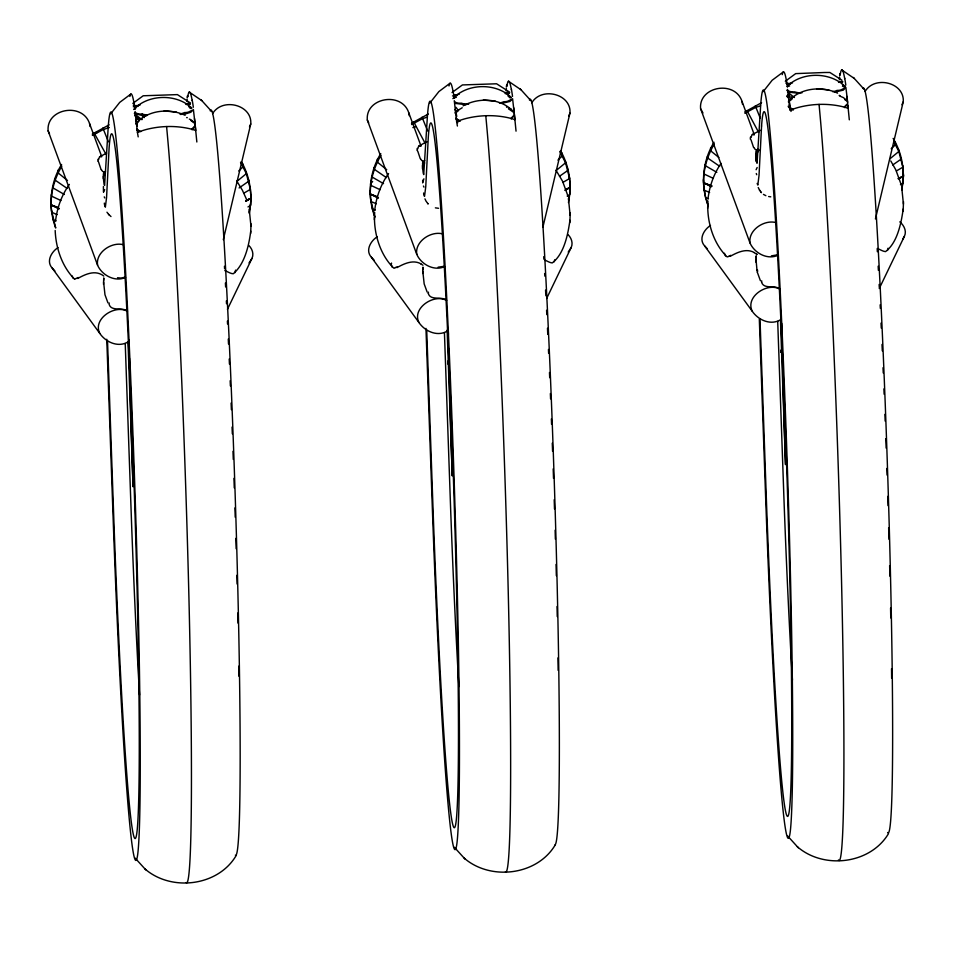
<?xml version="1.0" encoding="UTF-8"?>
<svg xmlns="http://www.w3.org/2000/svg" width="953" height="953" viewBox="0 0 953 953"><rect width="100%" height="100%" fill="white"/><g stroke="black" fill="none" stroke-linecap="round" stroke-linejoin="round"><path stroke-width="1.43" d="M422.655 182.833L423.882 178.819M249.245 213.341C252.807 195.949 250.329 177.079 241.371 161.629M560.567 150.8C569.525 166.239 572.003 185.108 568.441 202.512M902.991 180.284C904.171 165.798 900.728 150.788 893.128 138.399M107.951 302.887L104.973 294.739L103.591 281.933M103.674 280.325L103.758 277.942L103.508 284.328M224.825 270.604C227.636 271.557 230.209 273.63 233.259 273.761C244.766 264.052 248.924 245.564 250.746 231.091M250.961 226.206L249.221 209.16M394.911 268.055A13.068 5.075 -51.4 0 1 393.708 268.103C380.712 255.344 374.338 235.462 374.458 217.236M427.147 292.047L424.168 283.899L422.787 271.105M422.87 269.485L422.953 267.114L422.703 273.499M545.164 260.264C547.51 261.158 549.714 262.742 552.275 262.921C564.188 253.879 567.94 234.45 569.942 220.25M570.144 215.366L568.417 198.319M728.187 256.738A13.068 5.075 -51.4 0 1 726.984 256.798C713.988 244.039 707.614 224.146 707.734 205.919M756.98 270.259L756.063 259.788M756.134 258.168L756.229 255.797L755.967 262.182M877.284 248.447C880.048 249.412 882.573 251.366 885.551 251.616C897.5 242.598 901.193 223.097 903.218 208.945M903.42 204.061L901.693 187.002M250.651 233.461L251.044 223.812M374.374 219.631L374.672 212.352M569.846 222.633L570.239 212.984M707.638 208.314L707.948 201.035M903.122 211.316L903.515 201.667M235.57 270.116L235.022 272.618M51.557 210.661L55.715 228.017C47.948 207.397 49.89 183.143 61.588 164.428M370.753 199.82L374.91 217.177C367.143 196.568 369.085 172.314 380.771 153.588M706.006 197.962L708.186 205.86C700.419 185.251 702.349 160.997 714.047 142.271M761.566 125.987L759.029 175.435L757.814 185.085L757.159 183.417M888.029 248.221L887.493 250.46M98.516 159.735L99.517 156.876L106.593 153.147M417.712 148.894L418.712 146.035L427.099 141.64M750.988 137.577L751.988 134.718L760.363 130.323M506.126 90.94L506.388 88.593M839.402 79.623L839.664 77.288M186.967 101.447L187.193 99.434M554.729 259.8L554.217 261.777M55.572 220.81C57.097 207.814 61.695 195.055 69.366 184.417M374.767 209.982C376.292 196.985 380.89 184.227 388.562 173.577M708.031 198.665C709.52 186.121 713.821 173.78 721.064 163.392M187.527 96.992L187.693 95.955M506.722 86.151L506.889 85.115M839.986 74.846L840.165 73.81M249.15 212.197L250.472 203.906M568.572 199.975L569.012 197.211M902.062 187.276L902.717 183.131M901.943 189.897L903.504 176.007L902.729 165.584M223.312 239.668L250.758 123.961C252.39 104.818 222.43 97.206 212.626 113.586M447.636 363.712L448.244 360.853L447.648 363.677M542.853 227.398L569.954 113.133C571.586 93.99 541.626 86.366 531.822 102.745M780.912 352.407L781.52 349.537M875.438 218.94L903.23 101.816C904.862 82.673 874.902 75.061 865.098 91.44M780.924 352.36L781.543 349.477M103.639 191.887L104.687 189.659M756.11 169.729L757.147 167.514M250.758 123.961L249.472 126.928M227.422 309.356L251.949 258.442C254.117 253.963 252.188 248.697 248.793 245.421M569.954 113.133L568.667 116.087M546.617 298.515L571.145 247.601C573.313 243.122 571.383 237.869 567.988 234.581M903.23 101.816L901.943 104.77M879.25 288.533L904.409 236.284C906.946 231.091 903.932 225.23 899.811 221.858M61.826 166.096C53.666 179.986 49.461 196.175 51.688 212.281L57.156 214.604M381.021 155.256C372.861 169.157 368.656 185.347 370.884 201.452L376.352 203.775M714.297 143.951C706.137 157.841 701.932 174.03 704.16 190.135L709.616 192.458M251.949 258.442L249.019 262.921M571.145 247.601L568.214 252.08M904.409 236.284L902.682 239.263M194.65 126.82L192.018 129.751M513.846 115.992L511.213 118.922M847.122 104.675L844.489 107.606M135.957 123.354C148.025 109.964 169.241 107.951 185.132 115.289M455.153 112.514L457.19 110.667M788.429 101.197C800.496 87.807 821.712 85.806 837.604 93.132M194.638 126.249L192.006 128.941M513.834 115.408L511.201 118.101M847.11 104.091L844.477 106.784M110.727 113.788L119.697 102.4L130.871 94.049M429.922 102.96L438.892 91.571L450.054 83.209M763.198 91.643L772.156 80.255L783.33 71.904M236.046 855.746C217.856 886.397 171.183 891.817 144.892 868.886M555.242 844.906C537.051 875.557 490.366 880.977 464.087 858.057M888.518 833.601C870.327 864.24 823.642 869.66 797.363 846.74M105.378 173.78L103.269 176.388L103.293 178.64M424.573 162.951L422.465 165.548L422.501 168.931M138.006 122.318L135.981 124.164M759.338 150.002L755.729 154.231L755.765 156.483M192.303 110.727L190.814 112.263L184.668 114.146L180.248 114.431M511.499 99.898L510.01 101.423L501.743 103.341M844.775 88.581L843.286 90.118L835.019 92.036M105.342 207.242L106.557 197.581L109.095 148.132A350.918 10.745 88.1 0 1 131.371 411.231A350.918 10.745 88.1 0 1 136.91 832.41A350.918 10.745 88.1 0 1 114.074 526.187L107.522 341.007M424.538 196.401L425.753 186.74L428.29 137.292A350.918 10.745 88.1 0 1 450.566 400.403A350.918 10.745 88.1 0 1 456.106 821.581A350.918 10.745 88.1 0 1 433.27 515.359L426.718 330.167M133.67 109.488C147.941 94.085 176.329 93.454 191.541 107.784M452.866 98.659C467.125 83.245 495.524 82.613 510.737 96.956M372.659 181.558L370.55 183.655L370.681 185.275L380.092 189.707M238.726 170.956L243.015 166.846L242.777 163.797M557.922 160.128L562.21 156.006L561.972 152.957M891.186 148.811L895.486 144.701L895.248 141.64M787.011 86.461C801.842 71.582 830.17 71.654 845.108 86.473M237.226 181.153L246.362 173.625L246.231 172.005M556.421 170.313L565.558 162.796L565.427 161.164M889.697 158.996L898.834 151.479L898.703 149.847M58.038 247.601C51.462 251.783 45.923 261.325 52.224 268.138L99.779 333.395C105.735 342.21 118.363 347.916 128.167 341.829M377.233 236.773C370.657 240.942 365.106 250.496 371.42 257.298L418.975 322.555C424.931 331.37 437.546 337.088 447.362 330.989M710.497 225.456C703.933 229.637 698.382 239.179 704.696 245.993L752.251 311.25C758.207 320.065 770.822 325.771 780.638 319.672M132.836 103.377L143.212 95.776L177.389 94.609L190.588 103.055M452.032 92.548L462.408 84.936L496.584 83.781L509.784 92.215M785.308 81.231L795.684 73.619L824.476 72.499L829.86 72.464L841.892 80.147M458.607 110.488L455.177 113.336M791.883 99.172L788.441 102.019M239.096 187.955L248.828 181.153L248.733 180.01M559.506 176.269L568.024 170.325L567.928 169.169M892.77 164.952L901.3 159.008L901.204 157.853M92.381 135.397L102.995 129.668L109.333 127.499M411.577 124.557L422.191 118.827L427.254 117.1M744.853 113.24L755.455 107.522L760.53 105.783M192.292 110.131L189.623 111.525A22.92 10.769 37 0 1 184.608 112.537A22.92 14.962 28.3 0 1 180.236 113.848M511.487 99.291L508.819 100.696A22.92 10.769 37 0 1 503.803 101.697A22.92 14.962 28.3 0 1 499.432 103.007M844.751 87.974L842.083 89.379A22.92 10.769 37 0 1 837.079 90.392A22.92 14.962 28.3 0 1 832.696 91.691M92.286 134.111L109.13 124.855M246.041 201.262L251.032 198.153L250.258 187.729M411.482 123.271L428.314 114.015M565.224 190.421L570.228 187.324L569.453 176.901M744.758 111.954L761.59 102.71M899.751 178.33L903.504 176.007L903.265 172.958M243.98 193.078L250.389 189.361L246.362 173.625L240.537 162.332M563.175 182.237L569.584 178.521L565.558 162.796L559.733 151.491M896.439 170.932L902.86 167.204L898.834 151.479L893.628 141.306M245.838 200.976L251.032 198.153L250.794 195.103M565.034 190.135L570.228 187.324L569.989 184.274M898.31 178.819L903.504 176.007L898.155 178.485M247.994 206.92L250.603 205.538L251.032 198.153L245.683 200.642M567.178 196.08L569.799 194.698L570.228 187.324L566.213 189.182M900.454 184.763L903.063 183.381L902.944 181.749M136.827 122.067L137.994 121.496A22.92 1.739 -35 0 0 139.495 120.674M789.298 99.91L790.454 99.35M463.075 105.854C478.656 97.23 500.897 97.956 513.369 111.584M77.729 278.479C84.877 274.524 93.811 270.223 101.733 274.667A28.233 24.397 -87.1 0 1 103.758 276.06M396.924 267.65C404.072 263.683 413.006 259.383 420.928 263.826M730.201 256.333C737.348 252.366 746.282 248.066 754.204 252.509M778.267 254.701L771.406 255.857M125.57 277.371C115.039 282.398 101.959 275.25 97.575 265.196L48.126 130.847C46.018 108.487 82.53 101.959 89.57 123.604L101.745 156.709M444.765 266.53C434.223 271.557 421.155 264.41 416.771 254.356L367.322 120.007C365.213 97.647 401.725 91.131 408.766 112.764L420.94 145.869M778.029 255.225C767.499 260.24 754.431 253.093 750.035 243.039L700.598 108.69C698.489 86.342 735.001 79.814 742.042 101.447L754.204 134.552M125.165 277.12L121.079 278.073L117.529 277.728M444.36 266.28L438.13 267.174M188.003 104.627L189.063 104.234M507.199 93.787L508.259 93.394M133.313 106.772L138.066 106.319M190.231 104.246L186.085 104.52M452.508 95.931L457.249 95.479M509.426 93.406L505.281 93.692M842.69 82.101L838.557 82.375M412.863 127.595L415.699 126.773M786.999 96.277L789.763 95.776M787.226 96.324L789.263 95.991M134.552 108.618L135.719 108.487M453.735 97.778L454.915 97.647A22.92 4.777 -36 0 0 456.368 97.266M100.089 156.542L101.173 156.757M419.284 145.714L420.761 146.25M752.56 134.397L754.037 134.933M787.107 84.221L790.525 84.162M97.432 132.479L94.526 132.717L94.609 133.873L106.164 154.541M134.313 113.324L142.271 115.587L146.929 115.563M195.484 127.833L195.746 130.501A53.237 37.727 -3.7 0 0 188.801 128.512C174.78 125.474 160.033 125.927 146.154 129.525A53.749 38.084 -3.7 0 0 137.446 132.479L138.197 136.887M512.595 98.683L514.942 119.673A53.237 37.727 -3.7 0 0 507.997 117.684C493.976 114.634 479.228 115.087 465.338 118.684A53.749 38.084 -3.7 0 0 456.642 121.639L457.392 126.046M847.956 105.688L848.206 108.356A53.237 37.727 -3.7 0 0 841.273 106.367C827.252 103.317 812.492 103.77 798.614 107.367A53.749 38.084 -3.7 0 0 789.918 110.334L789.322 104.544M141.425 119.101L136.208 119.28L141.997 119.089M787.369 97.17L794.457 96.932M787.881 92L799.4 93.418M454.617 103.305L466.124 104.735M507.794 95.848L511.058 97.289M188.599 106.688L191.863 108.13M842.452 86.187L844.894 87.188M509.188 97.492L511.082 97.897M189.992 108.332L191.065 108.392M786.761 90.321L789.203 91.178A22.92 11.543 -39.5 0 0 794.683 91.857A22.92 15.462 -29.4 0 0 801.961 92.858M828.86 89.963L816.578 88.736M495.584 101.28L483.302 100.053M176.388 112.12L164.107 110.893M842.678 81.481L839.962 81.553A22.92 8.112 34.2 0 1 838.521 81.744M509.402 92.798L506.686 92.87A22.92 8.112 34.2 0 1 505.245 93.06M190.207 103.639L187.491 103.71A22.92 8.112 34.2 0 1 186.049 103.901M768.654 196.544L770.786 196.842M435.378 207.849L438.583 208.302M775.849 222.561C764.115 219.452 747.926 230.257 750.035 243.039M442.573 233.878C430.839 230.757 414.65 241.574 416.771 254.356M123.378 244.707C111.644 241.597 95.467 252.414 97.575 265.196M785.725 82.994L787.083 83.352A22.92 8.887 -37 0 0 792.515 82.899M133.265 105.152L134.611 105.509A22.92 8.887 -37 0 0 140.055 105.056M74.441 279.05C62.028 266.495 55.846 248.018 55.179 230.459M445.194 299.79C432.579 294.394 411.875 308.665 418.975 322.555M125.999 310.618C113.395 305.234 92.679 319.505 99.779 333.395M507.139 92.167L508.235 92.536M187.944 103.007L189.039 103.365M708.496 198.808L705.685 197.855L704.029 188.503M375.232 210.125L372.409 209.16L372.313 208.016M139.138 131.55L136.672 129.858M56.036 220.953L53.213 220L53.118 218.856M510.069 108.868L511.427 109.345M711.986 185.847L703.624 182.797L703.385 179.736M377.328 196.652L370.36 194.102L370.121 191.053M58.133 207.48L51.164 204.943L50.926 201.893M793.218 110.048L790.251 108.94L788.31 106.676M459.954 121.365L455.868 119.018M780.245 289.236C767.499 281.909 744.96 296.681 752.251 311.25M711.712 186.323L703.624 182.797L711.486 186.788M378.448 197.64L370.36 194.102L378.222 198.105M59.253 208.469L51.164 204.943L59.026 208.945M779.947 288.985C774.694 284.637 763.913 289.724 761.578 282.219M446.671 300.302C441.418 295.942 430.637 301.041 428.302 293.524M127.476 311.143C122.222 306.783 111.441 311.881 109.107 304.364A32.938 14.545 -14.8 0 1 109.238 302.983M844.727 99.565L846.645 100.851M713.356 178.39L703.945 173.958L703.826 172.338M60.897 200.535L51.486 196.115L51.355 194.483M455.856 118.196L458.322 119.899A22.92 13.914 -43.1 0 0 459.93 120.793M136.66 129.036L139.126 130.74A22.92 13.914 -43.1 0 0 140.734 131.633M763.448 194.388L765.855 195.675M508.473 108.785L513.381 112.168M454.569 101.709L455.927 102.495A22.92 11.543 -39.5 0 0 461.407 103.162A22.92 15.462 -29.4 0 0 468.685 104.175M135.374 112.549L136.732 113.324A22.92 11.543 -39.5 0 0 142.211 114.003M716.811 172.326L705.268 165.655L705.172 164.512M383.535 183.643L371.992 176.972L371.896 175.828M64.339 194.472L52.796 187.812L52.713 186.657M841.702 69.914L854.353 78.491M508.425 81.231L521.077 89.808M189.23 92.072L201.881 100.649M756.313 253.736L757.337 254.439M844.87 86.342L842.416 84.579M719.67 166.298L707.567 157.972L707.436 156.34M386.394 177.615L374.291 169.289L374.16 167.657M67.198 188.456L55.095 180.117L54.976 178.497M718.836 157.436L710.831 150.967L710.593 147.918M386.715 169.67L377.555 162.284L377.317 159.222M134.718 115.599L139.329 119.328M67.52 180.51L58.359 173.112L58.121 170.063M787.488 91.965L794.373 97.551M135.016 114.122L141.914 119.697M108.559 214.318L110.989 216.545M190.886 120.519L194.186 123.008M788.298 106.093L791.586 108.582A22.92 13.914 -43.1 0 0 793.206 109.476M707.376 248.816L704.696 245.993M374.1 260.133L371.42 257.298M54.905 270.962L52.224 268.138M142.271 115.587L144.284 117.612M853.411 77.491L864.037 89.213M520.135 88.808L530.773 100.53M200.94 99.648L211.578 111.37M787.666 836.019L798.304 847.741M454.39 847.324L465.028 859.058M135.195 858.165L145.833 869.886M758.231 187.538L759.839 190.564M761.018 192.161L761.447 192.685L759.422 190.064M427.742 203.477L428.171 204.002L426.575 201.881M846.633 100.279L843.334 97.551A22.92 2.525 30.9 0 1 839.938 96.11M194.174 122.425L190.874 119.709A22.92 2.525 30.9 0 1 189.325 119.089M106.962 212.209L108.976 214.842M555.98 170.23L562.532 181.165L567.952 195.996M236.785 181.07L242.396 190.219L246.529 199.391M455.987 107.308L457.666 109.631M702.969 112.99L700.598 108.69M725.495 255.964L724.435 253.248M392.231 267.281L391.064 264.005M73.036 278.121L72.071 275.929M753.573 147.465L751.012 139.805M420.297 158.782L417.736 151.11M101.101 169.622L98.54 161.95M890.757 160.914L895.808 169.848L901.228 184.679M758.636 132.396L746.985 110.572M425.36 143.712L413.721 121.889M368.692 122.877L367.322 120.007M49.496 133.718L48.126 130.847M423.43 186.026L423.954 187.11M104.246 196.866L104.759 197.95M424.955 198.855L426.146 201.369M760.303 118.315L755.336 105.89M427.635 130.99L422.06 117.207M108.439 141.818L102.864 128.036M760.423 280.742L757.444 272.582M756.289 173.529L756.706 174.709M424.133 195.841L423.704 193.638M742.042 101.447L742.518 104.353M408.766 112.764L409.242 115.67M89.57 123.604L90.047 126.499M104.866 206.372L104.508 204.478A72.118 2.204 88.1 0 1 104.33 203.108M845.871 87.366L847.003 96.634M193.399 109.524L195.448 127.464M787.547 89.356L788.679 98.624M454.283 100.661L456.642 121.65M135.088 111.501L137.446 132.479M788.691 98.743L789.298 104.365M847.026 96.884L847.36 99.922M847.431 100.613L847.622 102.388M846.991 96.396L849.314 119.84M513.715 107.713L516.038 131.157M194.519 118.553L196.842 141.997M759.315 319.16L765.962 506.496A372.778 11.424 88.1 0 0 790.228 831.838A372.778 11.424 88.1 0 0 784.331 384.428A372.778 11.424 88.1 0 0 760.685 105.009L757.063 163.273L756.563 162.046A50.235 1.537 88.1 0 1 755.967 156.959L755.872 151.813A11.567 6.457 5.2 0 1 757.957 149.133M425.955 328.404L432.686 517.813A372.778 11.424 88.1 0 0 456.952 843.155A372.778 11.424 88.1 0 0 451.067 395.745A372.778 11.424 88.1 0 0 427.409 116.314L423.728 174.602L423.299 173.363A50.235 1.537 88.1 0 1 422.691 168.264L422.596 163.13A11.567 6.457 5.2 0 1 424.693 160.438M106.76 339.244L113.502 528.641A372.778 11.424 88.1 0 0 137.756 853.995A372.778 11.424 88.1 0 0 131.871 406.586A372.778 11.424 88.1 0 0 108.213 127.154L104.592 185.43L104.103 184.203A50.235 1.537 88.1 0 1 103.496 179.104L103.4 173.97A11.567 6.457 5.2 0 1 105.497 171.278M759.994 318.85L766.546 504.042A350.918 10.745 88.1 0 0 789.382 810.264A350.918 10.745 88.1 0 0 783.842 389.086A350.918 10.745 88.1 0 0 761.566 126.046M777.708 321.399L784.069 502.052A338.375 10.364 88.1 0 0 792.443 680.085M444.432 332.716L450.793 513.369A338.375 10.364 88.1 0 0 458.881 686.601M125.236 343.545L131.597 524.21A338.375 10.364 88.1 0 0 139.555 695.011M755.777 157.614L755.824 160.997M757.23 270.021L757.266 272.272M422.655 180.2L422.679 182.452M103.4 186.526L103.472 192.161M761.638 282.207A32.938 14.545 -14.8 0 1 761.709 280.825M754.145 252.652A28.233 24.397 -87.1 0 1 756.229 253.915M730.725 255.333A13.664 4.384 -43.5 0 1 728.592 256.214M757.742 151.813A13.664 2.883 49.3 0 1 755.896 149.55M755.181 149.407A13.068 4.586 47.6 0 1 753.918 147.548M750.345 139.221A32.283 12.318 51.7 0 1 750.476 137.089M789.155 94.478A22.92 3.216 -34.8 0 1 787.142 95.538M789.632 85.949A22.92 4.777 -36 0 1 788.202 86.318M791.955 98.528A22.92 1.739 -35 0 1 790.525 99.291M428.362 293.512A32.938 14.545 -14.8 0 1 428.433 292.142M420.869 263.969A28.233 24.397 -87.1 0 1 422.953 265.22M397.449 266.649A13.664 4.384 -43.5 0 1 395.316 267.531M391.528 263.636A32.283 14.652 -50.4 0 1 391.492 263.052M424.478 163.13A13.664 2.883 49.3 0 1 422.632 160.866M421.905 160.712A13.068 4.586 47.6 0 1 420.642 158.865M417.069 150.538A32.283 12.318 51.7 0 1 417.211 148.406M459.251 94.216A22.92 8.887 -37.1 0 1 453.795 94.681M462.217 107.76A22.92 1.739 -35 0 1 457.249 110.608M510.129 108.904A22.92 2.525 30.9 0 1 508.521 108.261M78.253 277.49A13.664 4.384 -43.5 0 1 76.121 278.359M75.728 278.895A13.068 5.075 -51.4 0 1 74.513 278.943M105.283 173.958A13.664 2.883 49.3 0 1 103.436 171.695M102.71 171.552A13.068 4.586 47.6 0 1 101.447 169.705M97.873 161.379A32.283 12.318 51.7 0 1 98.016 159.246M146.917 114.956A22.92 15.462 -29.4 0 1 142.223 113.991M135.838 120.34A365.892 11.21 88.1 0 1 137.327 125.963M138.054 130.204A365.892 11.21 88.1 0 1 138.304 131.848M133.932 102.305A391.957 12.234 88.2 0 1 135.028 109.273M129.87 96.456A390.849 12.044 88.1 0 1 133.897 102.471M166.584 126.546A398.283 12.198 88.1 0 1 167.561 137.208A398.568 12.21 88.1 0 1 188.873 595.554A398.568 12.21 88.1 0 1 186.228 882.538M186.669 117.672A365.892 11.21 88.1 0 1 187.276 117.719M187.133 97.968A385.679 11.746 88.1 0 1 187.479 95.788M187.729 96.801A390.849 11.924 88.1 0 1 192.22 100.78M192.244 100.279A391.957 11.901 88 0 1 193.34 107.236M128.059 342.175A370.943 11.365 88.1 0 0 128.143 346.07L133.051 486.769A338.934 10.388 88.1 0 1 129.453 358.149M129.131 342.663A338.934 10.388 88.1 0 1 129.084 339.887M210.244 110.858A372.778 11.424 88.1 0 1 234.843 484.982A372.778 11.424 88.1 0 1 235.367 855.115M224.455 266.232A350.918 10.745 88.1 0 1 224.598 268.77M225.396 283.005A350.918 10.745 88.1 0 1 225.623 286.972M226.361 300.91A350.918 10.745 88.1 0 1 226.516 303.745M227.398 321.078A350.918 10.745 88.1 0 1 227.541 324.02M228.279 339.065A350.918 10.745 88.1 0 1 228.506 344.009M229.208 359.019A350.918 10.745 88.1 0 1 229.435 364.082M230.173 380.735A350.918 10.745 88.1 0 1 230.388 385.929M231.114 403.048A350.918 10.745 88.1 0 1 231.376 409.683M232.067 427.075A350.918 10.745 88.1 0 1 232.329 433.794M232.985 451.305A350.918 10.745 88.1 0 1 233.282 459.417M233.95 478.37A350.918 10.745 88.1 0 1 234.271 487.865M234.926 507.889A350.918 10.745 88.1 0 1 235.212 517.193M235.844 538.362A350.918 10.745 88.1 0 1 236.141 548.737M236.856 575.29A350.918 10.745 88.1 0 1 237.083 584.022M237.75 613.005A350.918 10.745 88.1 0 1 237.964 623.107M238.738 666.171A350.918 10.745 88.1 0 1 238.881 676.237M455.034 109.5A365.892 11.21 88.1 0 1 456.761 116.421M457.249 119.363A365.892 11.21 88.1 0 1 457.762 122.758M453.128 91.476A391.957 12.234 88.2 0 1 454.224 98.433M448.994 85.961A390.849 12.044 88.1 0 1 453.092 91.643M485.768 115.706A398.283 12.198 88.1 0 1 486.757 126.38A398.568 12.21 88.1 0 1 508.068 584.713A398.568 12.21 88.1 0 1 505.424 871.709M506.472 106.891A365.892 11.21 88.1 0 1 506.793 107.308M506.329 87.128A385.679 11.746 88.1 0 1 506.674 84.96M506.925 85.973A390.849 11.924 88.1 0 1 511.416 89.939M511.439 89.439A391.957 11.901 88 0 1 512.535 96.408M447.219 330.036A370.943 11.365 88.1 0 0 447.326 335.242L452.246 475.94A338.934 10.388 88.1 0 1 448.684 348.738M448.386 334.61A338.934 10.388 88.1 0 1 448.279 329.047M529.439 100.017A372.778 11.424 88.1 0 1 553.788 466.97A372.778 11.424 88.1 0 1 555.015 844.763M543.722 256.667A350.918 10.745 88.1 0 1 543.865 259.204M544.663 273.487A350.918 10.745 88.1 0 1 544.818 276.144M545.557 290.069A350.918 10.745 88.1 0 1 545.855 295.752M546.593 310.249A350.918 10.745 88.1 0 1 546.808 314.669M547.475 328.225A350.918 10.745 88.1 0 1 547.761 334.408M548.451 349.441A350.918 10.745 88.1 0 1 548.63 353.253M549.476 372.48A350.918 10.745 88.1 0 1 549.702 377.71M550.357 393.541A350.918 10.745 88.1 0 1 550.572 398.854M551.37 418.927A350.918 10.745 88.1 0 1 551.573 424.311M552.275 443.169A350.918 10.745 88.1 0 1 552.573 451.281M553.193 468.888A350.918 10.745 88.1 0 1 553.514 478.382M554.205 499.717A350.918 10.745 88.1 0 1 554.491 509.009M555.122 530.154A350.918 10.745 88.1 0 1 555.373 539.172M556.052 564.45A350.918 10.745 88.1 0 1 556.338 575.672M557.04 606.513A350.918 10.745 88.1 0 1 557.243 616.555M557.97 657.868A350.918 10.745 88.1 0 1 558.136 670.352M423.704 193.662A72.118 2.204 88.1 0 1 423.62 193.006M787.678 97.254A365.892 11.21 88.1 0 1 788.095 97.754M788.643 99.041A365.892 11.21 88.1 0 1 789.096 100.601M789.56 102.626A365.892 11.21 88.1 0 1 790.275 106.522M790.776 109.69A365.892 11.21 88.1 0 1 791.026 111.453M786.404 80.159A391.957 12.234 88.2 0 1 787.5 87.128M782.258 74.644A390.849 12.044 88.1 0 1 786.368 80.326M819.044 104.389A398.283 12.198 88.1 0 1 820.033 115.063A398.568 12.21 88.1 0 1 841.439 577.077A398.568 12.21 88.1 0 1 838.449 859.904M839.14 95.526A365.892 11.21 88.1 0 1 839.95 95.824M839.605 75.811A385.679 11.746 88.1 0 1 839.95 73.643M840.201 74.656A390.849 11.924 88.1 0 1 844.692 78.622M844.703 78.134A391.957 11.901 88 0 1 845.811 85.091M780.519 320.017A370.943 11.365 88.1 0 0 780.602 323.925L785.522 464.623A338.934 10.388 88.1 0 1 782.115 344.545M781.925 335.992A338.934 10.388 88.1 0 1 781.663 323.293M862.918 88.474A372.778 11.424 88.1 0 1 887.553 469.996A372.778 11.424 88.1 0 1 887.6 832.517M877.213 249.162A350.918 10.745 88.1 0 1 877.356 251.735M878.166 266.197A350.918 10.745 88.1 0 1 878.38 270.342M879.131 284.447A350.918 10.745 88.1 0 1 879.274 287.306M880.155 304.829A350.918 10.745 88.1 0 1 880.334 308.391M881.037 323.091A350.918 10.745 88.1 0 1 881.263 328.07M882.013 344.474A350.918 10.745 88.1 0 1 882.299 350.871M883.026 367.715A350.918 10.745 88.1 0 1 883.252 372.968M883.907 388.872A350.918 10.745 88.1 0 1 884.122 394.208M884.896 414.341A350.918 10.745 88.1 0 1 885.158 421.071M885.802 438.618A350.918 10.745 88.1 0 1 886.135 448.089M886.826 468.423A350.918 10.745 88.1 0 1 887.052 475.082M887.72 496.37A350.918 10.745 88.1 0 1 888.005 505.65M888.649 527.855A350.918 10.745 88.1 0 1 888.958 539.291M889.637 565.606A350.918 10.745 88.1 0 1 889.888 576.22M890.578 608.085A350.918 10.745 88.1 0 1 890.757 617.937M891.531 668.768A350.918 10.745 88.1 0 1 891.639 678.25M757.504 269.961A72.142 2.204 88.1 0 1 757.611 271.557"/></g></svg>
